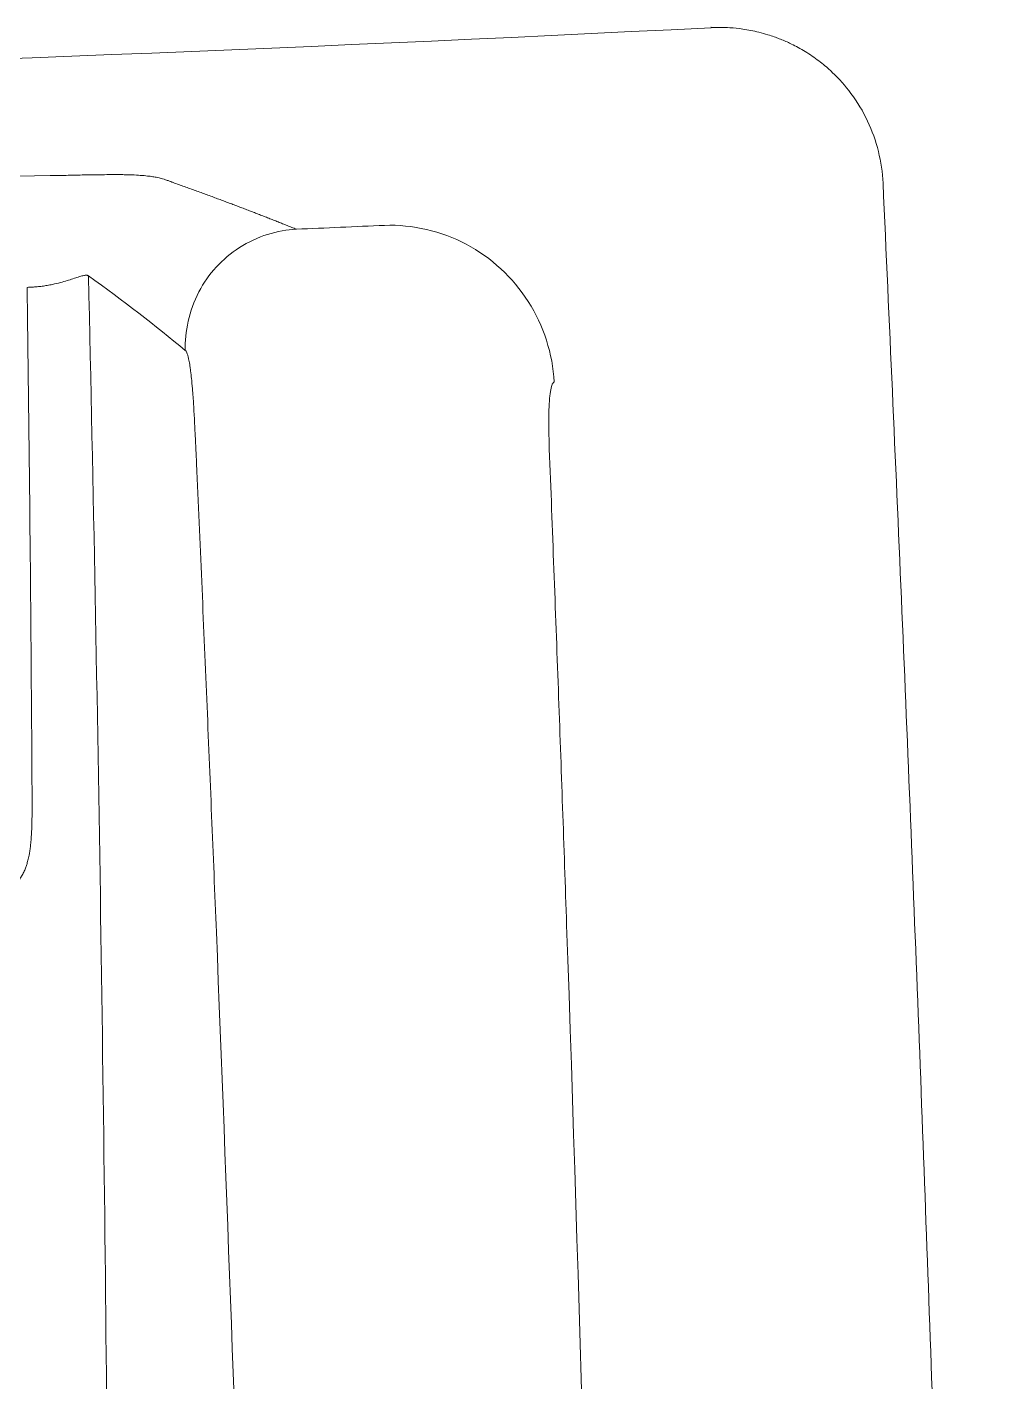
# Model space of a CAD drawing. Header units: inches. Extents: x 0.1 to 2.19, y 0.14 to 1.19.
# Drawn here: x 1.0701 to 1.1453, y 1.0714 to 1.1761 of the extents above; entities that cross this region are included whole.
import ezdxf

# ---------------------------------------------------------------- set-up
doc = ezdxf.new("R2010")
doc.units = ezdxf.units.IN
doc.header["$MEASUREMENT"] = 0

# ---------------------------------------------------------------- blocks, each defined once
blk = doc.blocks.new('bn30-2')
at = {"linetype": 'Continuous', "lineweight": 5}
for p, q in [((0.75683, 3.09525), (0.75683, 3.09525)), ((0.7654, 3.09572), (0.7654, 3.09572)), ((0.76572, 3.08802), (0.76572, 3.08802)), ((0.75695, 3.08753), (0.75695, 3.08753)), ((0.75719, 3.07121), (0.75719, 3.07121))]:
    blk.add_line(p, q, dxfattribs=at)
for centre, major_axis, ratio, start_param, end_param in [((0.59489, 6.25601), (3.59101, 0), 0.865883, 4.715627, 4.770705), ((0.59489, 7.27767), (4.14731, -0.00008), 0.999473, 4.75516, 4.756806), ((0.74879, 3.07769), (-0.01447, -0.00133), 0.609784, 4.054868, 4.054915), ((0.76607, 3.06992), (0.00426, -0.00261), 0.705833, 1.932652, 1.932974)]:
    blk.add_ellipse(centre, major_axis=major_axis, ratio=ratio, start_param=start_param, end_param=end_param, dxfattribs=at)
for points, degree in [([(0.80419, 3.15191), (0.80419, 3.15193), (0.80418, 3.15194), (0.80418, 3.15194)], 3), ([(0.82563, 2.6262), (0.82931, 2.88317), (0.81748, 3.13988)], 2), ([(0.77896, 3.13663), (0.78111, 3.13671), (0.78555, 3.13567), (0.79054, 3.13107), (0.79195, 3.1267), (0.79207, 3.12453)], 3), ([(0.76356, 3.12697), (0.76125, 3.1289), (0.75876, 3.13082), (0.75608, 3.13272)], 3), ([(0.75701, 3.08411), (0.75701, 3.08411), (0.75701, 3.08411), (0.75701, 3.08411)], 3), ([(0.75713, 3.07605), (0.75713, 3.07605), (0.75713, 3.07605), (0.75713, 3.07605)], 3), ([(0.75713, 3.07563), (0.75713, 3.07563), (0.75713, 3.07563), (0.75713, 3.07563)], 3), ([(0.75718, 3.07185), (0.75718, 3.07185), (0.75718, 3.07185), (0.75718, 3.07185)], 3), ([(0.76657, 3.06629), (0.76657, 3.06629), (0.76658, 3.06629), (0.76658, 3.0663)], 3)]:
    blk.add_open_spline(points, degree=degree, dxfattribs=at)
for points, knots in [([(0.81748, 3.13988), (0.81744, 3.14071), (0.81732, 3.14154), (0.81712, 3.14234), (0.81692, 3.14315), (0.81664, 3.14394), (0.81628, 3.14469), (0.81593, 3.14544), (0.8155, 3.14616), (0.815, 3.14682), (0.81457, 3.1474), (0.81408, 3.14795), (0.81356, 3.14845), (0.81348, 3.14852), (0.8134, 3.1486), (0.81332, 3.14867), (0.81303, 3.14894), (0.81272, 3.14919), (0.8124, 3.14942), (0.81205, 3.14968), (0.81169, 3.14992), (0.81132, 3.15014), (0.81098, 3.15035), (0.81062, 3.15053), (0.81026, 3.1507), (0.81, 3.15083), (0.80973, 3.15095), (0.80945, 3.15105), (0.80932, 3.1511), (0.8092, 3.15115), (0.80907, 3.1512), (0.8089, 3.15125), (0.80874, 3.15131), (0.80858, 3.15136), (0.80835, 3.15143), (0.80811, 3.15149), (0.80788, 3.15155), (0.80747, 3.15165), (0.80706, 3.15173), (0.80665, 3.15179), (0.80631, 3.15184), (0.80597, 3.15188), (0.80563, 3.1519), (0.80539, 3.15191), (0.80514, 3.15192), (0.8049, 3.15192), (0.80476, 3.15192), (0.80464, 3.15192), (0.80449, 3.15192), (0.8044, 3.15192), (0.80428, 3.15191), (0.80419, 3.15191)], [0, 0, 0, 0, 0.1250127, 0.1250127, 0.1250127, 0.2504994, 0.2504994, 0.2504994, 0.3753759, 0.3753759, 0.3753759, 0.4846596, 0.4846596, 0.4846596, 0.5009625, 0.5009625, 0.5009625, 0.5606193, 0.5606193, 0.5606193, 0.6258346, 0.6258346, 0.6258346, 0.6859367, 0.6859367, 0.6859367, 0.73015, 0.73015, 0.73015, 0.7508961, 0.7508961, 0.7508961, 0.7766495, 0.7766495, 0.7766495, 0.8131706, 0.8131706, 0.8131706, 0.8758922, 0.8758922, 0.8758922, 0.9276708, 0.9276708, 0.9276708, 0.9640379, 0.9640379, 0.9640379, 0.9854134, 0.9854134, 0.9854134, 0.9999977, 0.9999977, 0.9999977, 0.9999977]), ([(0.43666, 3.14047), (0.4624, 3.14001), (0.48861, 3.13965), (0.54151, 3.13916), (0.5682, 3.13904), (0.62158, 3.13904), (0.64827, 3.13916), (0.70117, 3.13965), (0.72738, 3.14001), (0.75312, 3.14047)], [0.0000019, 0.0000019, 0.0000019, 0.0000019, 0.25, 0.25, 0.5, 0.5, 0.75, 0.75, 0.9999981, 0.9999981, 0.9999981, 0.9999981]), ([(0.75312, 3.14047), (0.75333, 3.14048), (0.75353, 3.14048), (0.75374, 3.14048), (0.75394, 3.14049), (0.75414, 3.14049), (0.75435, 3.14049), (0.75476, 3.1405), (0.75517, 3.14051), (0.75558, 3.14052), (0.75598, 3.14052), (0.75639, 3.14053), (0.7568, 3.14054), (0.75684, 3.14054), (0.75688, 3.14054), (0.75692, 3.14054), (0.75718, 3.14054), (0.75744, 3.14055), (0.75768, 3.14055), (0.75785, 3.14055), (0.75801, 3.14055), (0.75817, 3.14055), (0.75833, 3.14055), (0.75848, 3.14055), (0.75863, 3.14055), (0.75877, 3.14055), (0.75892, 3.14054), (0.75905, 3.14054), (0.75919, 3.14054), (0.75933, 3.14053), (0.75945, 3.14053), (0.75968, 3.14052), (0.75989, 3.14051), (0.76008, 3.14049), (0.76029, 3.14048), (0.76047, 3.14046), (0.76063, 3.14044), (0.76078, 3.14043), (0.76092, 3.14041), (0.76104, 3.14039), (0.76117, 3.14037), (0.76129, 3.14035), (0.7614, 3.14032), (0.76161, 3.14028), (0.76178, 3.14023), (0.76192, 3.14019), (0.76199, 3.14016), (0.76205, 3.14014), (0.76211, 3.14012), (0.76219, 3.1401), (0.76226, 3.14007), (0.76234, 3.14004), (0.7624, 3.14002), (0.76246, 3.13999), (0.76253, 3.13997), (0.76256, 3.13996), (0.76259, 3.13995), (0.76262, 3.13993), (0.76266, 3.13992), (0.76269, 3.13991), (0.76273, 3.1399)], [0, 0, 0, 0, 0.035676, 0.035676, 0.035676, 0.071353, 0.071353, 0.071353, 0.142711, 0.142711, 0.142711, 0.214076, 0.214076, 0.214076, 0.221213, 0.221213, 0.221213, 0.266008, 0.266008, 0.266008, 0.296307, 0.296307, 0.296307, 0.326449, 0.326449, 0.326449, 0.356784, 0.356784, 0.356784, 0.387661, 0.387661, 0.387661, 0.444704, 0.444704, 0.444704, 0.506973, 0.506973, 0.506973, 0.564683, 0.564683, 0.564683, 0.629761, 0.629761, 0.629761, 0.752886, 0.752886, 0.752886, 0.807684, 0.807684, 0.807684, 0.876411, 0.876411, 0.876411, 0.938205, 0.938205, 0.938205, 0.968208, 0.968208, 0.968208, 1, 1, 1, 1]), ([(0.77214, 3.13633), (0.77071, 3.13626), (0.76912, 3.1358), (0.76774, 3.13491), (0.76643, 3.13407), (0.76533, 3.13287), (0.76461, 3.13149), (0.76384, 3.13003), (0.76352, 3.1284), (0.76356, 3.12697)], [0, 0, 0, 0, 0.3396666, 0.3396666, 0.3396666, 0.6603459, 0.6603459, 0.6603459, 1, 1, 1, 1]), ([(0.75133, 3.13184), (0.7514, 3.13185), (0.75153, 3.13185), (0.75173, 3.13186), (0.75192, 3.13187), (0.75211, 3.13189), (0.7523, 3.1319), (0.75257, 3.13194), (0.7529, 3.13199), (0.75338, 3.13208), (0.75391, 3.13221), (0.75443, 3.13236), (0.7549, 3.13251), (0.75524, 3.13262), (0.75549, 3.1327), (0.75564, 3.13274), (0.75577, 3.13277), (0.75586, 3.13278), (0.75591, 3.13278), (0.75593, 3.13278)], [0.000001, 0.000001, 0.000001, 0.000001, 0.0275888, 0.0553422, 0.0832566, 0.1113278, 0.1395513, 0.1679223, 0.2296572, 0.2956956, 0.4048208, 0.5067437, 0.6090054, 0.7185254, 0.7832503, 0.8434303, 0.8961759, 0.9483834, 1, 1, 1, 1]), ([(0.75608, 3.13272), (0.75683, 3.09979), (0.75733, 3.06686), (0.75784, 3.00101), (0.75783, 2.96808), (0.75728, 2.90225), (0.75674, 2.86933), (0.75509, 2.80352), (0.75399, 2.77063), (0.75259, 2.73775)], [0, 0, 0, 0, 0.25, 0.25, 0.5, 0.5, 0.75, 0.75, 1, 1, 1, 1]), ([(0.75593, 3.13278), (0.75594, 3.13278), (0.75596, 3.13278), (0.75597, 3.13277), (0.75598, 3.13277), (0.75599, 3.13277), (0.75601, 3.13276), (0.75601, 3.13276), (0.75602, 3.13276), (0.75602, 3.13275), (0.75603, 3.13275), (0.75604, 3.13275), (0.75604, 3.13275), (0.75605, 3.13274), (0.75607, 3.13273), (0.75608, 3.13272)], [0.0000006, 0.0000006, 0.0000006, 0.0000006, 0.2540073, 0.2540073, 0.2540073, 0.5052513, 0.5052513, 0.5052513, 0.6335259, 0.6335259, 0.6335259, 0.7538685, 0.7538685, 0.7538685, 0.9987055, 0.9987055, 0.9987055, 0.9987055]), ([(0.75172, 3.09247), (0.75168, 3.09903), (0.75163, 3.10559), (0.75157, 3.11215), (0.75151, 3.11775), (0.75145, 3.12336), (0.75137, 3.12897), (0.75136, 3.12993), (0.75135, 3.13089), (0.75133, 3.13184)], [0, 0, 0, 0, 0.4997247, 0.4997247, 0.4997247, 0.9269957, 0.9269957, 0.9269957, 0.9999995, 0.9999995, 0.9999995, 0.9999995]), ([(0.76443, 3.11822), (0.76441, 3.11867), (0.76439, 3.11911), (0.76437, 3.11956), (0.76437, 3.11962), (0.76436, 3.11968), (0.76436, 3.11975), (0.76434, 3.12013), (0.76432, 3.12051), (0.7643, 3.12089), (0.7643, 3.12102), (0.76429, 3.12115), (0.76428, 3.12127), (0.76428, 3.12138), (0.76427, 3.12149), (0.76427, 3.1216), (0.76426, 3.12181), (0.76424, 3.12202), (0.76423, 3.12222), (0.76422, 3.12241), (0.76421, 3.1226), (0.7642, 3.12279), (0.76419, 3.12283), (0.76419, 3.12287), (0.76419, 3.12291), (0.76418, 3.12312), (0.76416, 3.12333), (0.76415, 3.12353), (0.76413, 3.12376), (0.76411, 3.12398), (0.76409, 3.1242), (0.76409, 3.12422), (0.76409, 3.12424), (0.76409, 3.12426), (0.76407, 3.12444), (0.76406, 3.12461), (0.76404, 3.12479), (0.76402, 3.12499), (0.76399, 3.12519), (0.76397, 3.12538), (0.76396, 3.12546), (0.76395, 3.12553), (0.76394, 3.12559), (0.76393, 3.12569), (0.76391, 3.12579), (0.7639, 3.12588), (0.76387, 3.12604), (0.76385, 3.12619), (0.76382, 3.12631), (0.7638, 3.1264), (0.76378, 3.12649), (0.76376, 3.12656), (0.76375, 3.12658), (0.76374, 3.12661), (0.76373, 3.12664), (0.76372, 3.12669), (0.7637, 3.12674), (0.76368, 3.12679), (0.76366, 3.12683), (0.76364, 3.12687), (0.76362, 3.1269), (0.7636, 3.12693), (0.76358, 3.12695), (0.76356, 3.12697)], [0, 0, 0, 0, 0.125069, 0.125069, 0.125069, 0.142933, 0.142933, 0.142933, 0.250112, 0.250112, 0.250112, 0.285846, 0.285846, 0.285846, 0.316843, 0.316843, 0.316843, 0.375186, 0.375186, 0.375186, 0.428752, 0.428752, 0.428752, 0.440265, 0.440265, 0.440265, 0.500184, 0.500184, 0.500184, 0.565361, 0.565361, 0.565361, 0.57169, 0.57169, 0.57169, 0.625396, 0.625396, 0.625396, 0.689925, 0.689925, 0.689925, 0.714496, 0.714496, 0.714496, 0.750156, 0.750156, 0.750156, 0.813022, 0.813022, 0.813022, 0.857101, 0.857101, 0.857101, 0.874924, 0.874924, 0.874924, 0.914591, 0.914591, 0.914591, 0.95614, 0.95614, 0.95614, 1, 1, 1, 1]), ([(0.79207, 3.12453), (0.79202, 3.1245), (0.79197, 3.12445), (0.79192, 3.12435), (0.79188, 3.12425), (0.79183, 3.12411), (0.7918, 3.12393), (0.79176, 3.12375), (0.79173, 3.12352), (0.79171, 3.12326), (0.79169, 3.123), (0.79167, 3.1227), (0.79166, 3.12239), (0.79165, 3.12208), (0.79165, 3.12175), (0.79165, 3.12142), (0.79165, 3.12108), (0.79165, 3.12074), (0.79166, 3.1204), (0.79167, 3.12005), (0.79168, 3.1197), (0.79169, 3.11936)], [0, 0, 0, 0, 0.142857, 0.142857, 0.142857, 0.285714, 0.285714, 0.285714, 0.428571, 0.428571, 0.428571, 0.571429, 0.571429, 0.571429, 0.714286, 0.714286, 0.714286, 0.857143, 0.857143, 0.857143, 1, 1, 1, 1]), ([(0.7968, 2.64885), (0.79685, 2.65193), (0.7969, 2.65502), (0.79695, 2.6581), (0.797, 2.66121), (0.79705, 2.66432), (0.79709, 2.66744), (0.7971, 2.66781), (0.7971, 2.66819), (0.79711, 2.66857), (0.79713, 2.67037), (0.79716, 2.67217), (0.79718, 2.67398), (0.79719, 2.67415), (0.79719, 2.67432), (0.79719, 2.67449), (0.7972, 2.67528), (0.79721, 2.67607), (0.79722, 2.67687), (0.79727, 2.68004), (0.79731, 2.68321), (0.79735, 2.68638), (0.79739, 2.68958), (0.79742, 2.69279), (0.79746, 2.69599), (0.7975, 2.69922), (0.79753, 2.70245), (0.79756, 2.70568), (0.7976, 2.70894), (0.79763, 2.71221), (0.79766, 2.71547), (0.79769, 2.71876), (0.79772, 2.72205), (0.79774, 2.72534), (0.79777, 2.72866), (0.79779, 2.73198), (0.79781, 2.7353), (0.79784, 2.73865), (0.79786, 2.742), (0.79787, 2.74535), (0.79789, 2.74873), (0.79791, 2.75211), (0.79792, 2.75549), (0.79794, 2.7589), (0.79795, 2.76231), (0.79796, 2.76572), (0.79797, 2.76916), (0.79798, 2.7726), (0.79799, 2.77604), (0.79802, 2.79369), (0.798, 2.81133), (0.79792, 2.82897), (0.79791, 2.83259), (0.79789, 2.83621), (0.79787, 2.83983), (0.79785, 2.84347), (0.79782, 2.84712), (0.7978, 2.85077), (0.79777, 2.85445), (0.79774, 2.85812), (0.79771, 2.8618), (0.79768, 2.86551), (0.79765, 2.86922), (0.79762, 2.87292), (0.79758, 2.87666), (0.79754, 2.8804), (0.7975, 2.88413), (0.79746, 2.88839), (0.79741, 2.89264), (0.79735, 2.89689), (0.7973, 2.90129), (0.79724, 2.90568), (0.79718, 2.91007), (0.79638, 2.96758), (0.795, 3.02509), (0.79303, 3.08257), (0.79282, 3.08863), (0.79261, 3.09469), (0.79239, 3.10076), (0.79216, 3.10696), (0.79193, 3.11316), (0.79169, 3.11936)], [0, 0, 0, 0, 0.019657, 0.019657, 0.019657, 0.039503, 0.039503, 0.039503, 0.041902, 0.041902, 0.041902, 0.053405, 0.053405, 0.053405, 0.054487, 0.054487, 0.054487, 0.059538, 0.059538, 0.059538, 0.079762, 0.079762, 0.079762, 0.100175, 0.100175, 0.100175, 0.120778, 0.120778, 0.120778, 0.141569, 0.141569, 0.141569, 0.16255, 0.16255, 0.16255, 0.18372, 0.18372, 0.18372, 0.205079, 0.205079, 0.205079, 0.226628, 0.226628, 0.226628, 0.248365, 0.248365, 0.248365, 0.270292, 0.270292, 0.270292, 0.382768, 0.382768, 0.382768, 0.405831, 0.405831, 0.405831, 0.429084, 0.429084, 0.429084, 0.452526, 0.452526, 0.452526, 0.476158, 0.476158, 0.476158, 0.49998, 0.49998, 0.49998, 0.527101, 0.527101, 0.527101, 0.555108, 0.555108, 0.555108, 0.92178, 0.92178, 0.92178, 0.960445, 0.960445, 0.960445, 1, 1, 1, 1]), ([(0.77251, 2.73775), (0.77252, 2.74079), (0.77253, 2.74382), (0.77253, 2.74686), (0.77253, 2.74991), (0.77254, 2.75297), (0.77254, 2.75602), (0.77254, 2.75908), (0.77254, 2.76215), (0.77253, 2.76521), (0.77248, 2.8129), (0.772, 2.86058), (0.7711, 2.90825), (0.77103, 2.91154), (0.77097, 2.91483), (0.7709, 2.91812), (0.77084, 2.92143), (0.77077, 2.92473), (0.7707, 2.92804), (0.77058, 2.9335), (0.77046, 2.93896), (0.77033, 2.94442), (0.7702, 2.94994), (0.77007, 2.95547), (0.76993, 2.96099), (0.7689, 3.00134), (0.76758, 3.04168), (0.76596, 3.08202), (0.76572, 3.08802), (0.76547, 3.09402), (0.76522, 3.10003), (0.76496, 3.10609), (0.7647, 3.11216), (0.76443, 3.11822)], [0, 0, 0, 0, 0.023942, 0.023942, 0.023942, 0.047995, 0.047995, 0.047995, 0.07216, 0.07216, 0.07216, 0.447999, 0.447999, 0.447999, 0.473946, 0.473946, 0.473946, 0.500004, 0.500004, 0.500004, 0.543068, 0.543068, 0.543068, 0.586611, 0.586611, 0.586611, 0.904789, 0.904789, 0.904789, 0.952156, 0.952156, 0.952156, 1, 1, 1, 1]), ([(0.75172, 3.09247), (0.75172, 3.0924), (0.75172, 3.09233), (0.75172, 3.09226), (0.75172, 3.09213), (0.75172, 3.092), (0.75172, 3.09186), (0.75172, 3.09172), (0.75172, 3.09159), (0.75172, 3.09145), (0.75172, 3.09144), (0.75172, 3.09144), (0.75172, 3.09143), (0.75172, 3.0914), (0.75172, 3.09136), (0.75172, 3.09133), (0.75172, 3.09109), (0.75171, 3.09085), (0.75171, 3.09061), (0.75171, 3.09054), (0.75171, 3.09048), (0.75171, 3.09041), (0.7517, 3.09034), (0.7517, 3.09026), (0.7517, 3.09019), (0.75169, 3.09003), (0.75169, 3.08987), (0.75168, 3.08972), (0.75167, 3.08962), (0.75167, 3.08953), (0.75166, 3.08944), (0.75166, 3.08933), (0.75165, 3.08923), (0.75164, 3.08913), (0.75163, 3.08898), (0.75161, 3.08884), (0.7516, 3.0887), (0.75159, 3.08864), (0.75158, 3.08858), (0.75158, 3.08852), (0.75156, 3.0884), (0.75154, 3.08828), (0.75152, 3.08816), (0.75152, 3.08814), (0.75151, 3.08811), (0.75151, 3.08809), (0.75149, 3.08795), (0.75146, 3.08781), (0.75142, 3.08767), (0.75139, 3.08755), (0.75136, 3.08743), (0.75133, 3.08731), (0.7513, 3.08722), (0.75127, 3.08713), (0.75124, 3.08704), (0.75122, 3.087), (0.7512, 3.08695), (0.75118, 3.0869), (0.75114, 3.08679), (0.75109, 3.08669), (0.75104, 3.08658), (0.75101, 3.08653), (0.75098, 3.08647), (0.75095, 3.08642), (0.7509, 3.08633), (0.75085, 3.08625), (0.7508, 3.08616), (0.75076, 3.08609), (0.75071, 3.08603), (0.75066, 3.08596), (0.75057, 3.08582), (0.75046, 3.0857), (0.75036, 3.08558), (0.75031, 3.08553), (0.75027, 3.08548), (0.75022, 3.08543), (0.75016, 3.08536), (0.7501, 3.0853), (0.75003, 3.08524), (0.75003, 3.08523), (0.75002, 3.08522), (0.75001, 3.08522), (0.74992, 3.08513), (0.74983, 3.08505), (0.74974, 3.08498), (0.74971, 3.08495), (0.74968, 3.08492), (0.74964, 3.08489), (0.74957, 3.08483), (0.74951, 3.08478), (0.74944, 3.08473), (0.74938, 3.08468), (0.74932, 3.08464), (0.74926, 3.08459), (0.74925, 3.08459), (0.74925, 3.08459), (0.74925, 3.08459), (0.74914, 3.08451), (0.74904, 3.08444), (0.74894, 3.08437), (0.74888, 3.08433), (0.74882, 3.08429), (0.74876, 3.08425), (0.74875, 3.08424), (0.74874, 3.08423), (0.74872, 3.08423), (0.74864, 3.08418), (0.74857, 3.08413), (0.74849, 3.08408), (0.74842, 3.08404), (0.74836, 3.084), (0.74829, 3.08396), (0.74826, 3.08394), (0.74823, 3.08393), (0.7482, 3.08391), (0.74816, 3.08389), (0.74812, 3.08387), (0.74809, 3.08384), (0.74801, 3.0838), (0.74793, 3.08375), (0.74785, 3.08371), (0.74781, 3.08369), (0.74778, 3.08367), (0.74774, 3.08366), (0.74773, 3.08365), (0.74772, 3.08365), (0.74772, 3.08364), (0.74762, 3.08359), (0.74753, 3.08354), (0.74743, 3.0835), (0.74741, 3.08349), (0.7474, 3.08348), (0.74738, 3.08347), (0.74736, 3.08346), (0.74734, 3.08345), (0.74733, 3.08344), (0.74723, 3.08339), (0.74715, 3.08335), (0.74706, 3.08331), (0.74706, 3.0833), (0.74706, 3.0833), (0.74705, 3.0833), (0.74702, 3.08329), (0.74699, 3.08327), (0.74696, 3.08325), (0.74689, 3.08322), (0.74683, 3.08319), (0.74677, 3.08316), (0.74677, 3.08315), (0.74677, 3.08315), (0.74676, 3.08315), (0.74674, 3.08314), (0.74673, 3.08313), (0.74671, 3.08312), (0.74668, 3.08311), (0.74666, 3.08309), (0.74663, 3.08308)], [0, 0, 0, 0, 0.012879, 0.012879, 0.012879, 0.036696, 0.036696, 0.036696, 0.062083, 0.062083, 0.062083, 0.062969, 0.062969, 0.062969, 0.069401, 0.069401, 0.069401, 0.112944, 0.112944, 0.112944, 0.124787, 0.124787, 0.124787, 0.138573, 0.138573, 0.138573, 0.16747, 0.16747, 0.16747, 0.18465, 0.18465, 0.18465, 0.203992, 0.203992, 0.203992, 0.230614, 0.230614, 0.230614, 0.242079, 0.242079, 0.242079, 0.265126, 0.265126, 0.265126, 0.269956, 0.269956, 0.269956, 0.297517, 0.297517, 0.297517, 0.322498, 0.322498, 0.322498, 0.342008, 0.342008, 0.342008, 0.352665, 0.352665, 0.352665, 0.377809, 0.377809, 0.377809, 0.391291, 0.391291, 0.391291, 0.413779, 0.413779, 0.413779, 0.433058, 0.433058, 0.433058, 0.472789, 0.472789, 0.472789, 0.489451, 0.489451, 0.489451, 0.51239, 0.51239, 0.51239, 0.515203, 0.515203, 0.515203, 0.547405, 0.547405, 0.547405, 0.559649, 0.559649, 0.559649, 0.583433, 0.583433, 0.583433, 0.605902, 0.605902, 0.605902, 0.606761, 0.606761, 0.606761, 0.645056, 0.645056, 0.645056, 0.667337, 0.667337, 0.667337, 0.672329, 0.672329, 0.672329, 0.70247, 0.70247, 0.70247, 0.729001, 0.729001, 0.729001, 0.741509, 0.741509, 0.741509, 0.75763, 0.75763, 0.75763, 0.791699, 0.791699, 0.791699, 0.807836, 0.807836, 0.807836, 0.81149, 0.81149, 0.81149, 0.855304, 0.855304, 0.855304, 0.864771, 0.864771, 0.864771, 0.872786, 0.872786, 0.872786, 0.91822, 0.91822, 0.91822, 0.919541, 0.919541, 0.919541, 0.936736, 0.936736, 0.936736, 0.972213, 0.972213, 0.972213, 0.973456, 0.973456, 0.973456, 0.984239, 0.984239, 0.984239, 1, 1, 1, 1])]:
    blk.add_open_spline(points, degree=3, knots=knots, dxfattribs=at)
blk.add_rational_spline([(0.76273, 3.1399), (0.76605, 3.13871), (0.76919, 3.13753), (0.77214, 3.13633)], [0.999999979179, 0.999999979079, 0.999999978978, 0.999999978875], degree=3, dxfattribs=at)

msp = doc.modelspace()

# ---------------------------------------------------------------- block references
msp.add_blockref('bn30-2', (0.31881, -1.97586))

doc.saveas('drawing.dxf')
